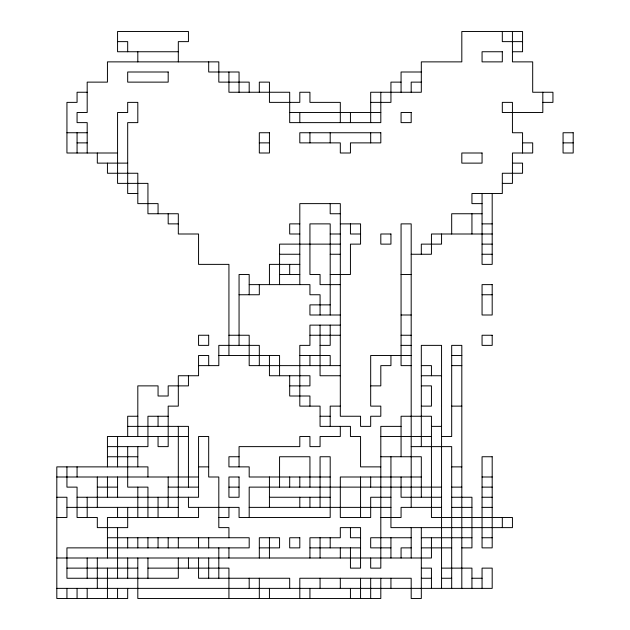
<?xml version="1.0" encoding="UTF-8"?>
<svg xmlns="http://www.w3.org/2000/svg" width="630" height="630" viewBox="0 0 630 630"><rect width="100%" height="100%" fill="white"/><g stroke="black" fill="none" stroke-linecap="round" stroke-linejoin="round"><path stroke-width="0.94" d="M117.566 41.627L127.685 41.627L127.685 51.747M522.561 41.627L502.315 41.627L502.315 31.5M178.314 51.747L117.566 51.747L117.566 31.5L188.441 31.5L188.441 41.627L178.314 41.627L178.314 61.874M512.434 51.747L522.561 51.747L522.561 31.5L461.814 31.5L461.814 61.874L421.312 61.874L421.312 92.248L370.684 92.248L370.684 122.622M421.312 72.001L401.066 72.001L401.066 92.248M401.066 82.128L390.939 82.128L390.939 102.375L370.684 102.375M421.312 82.128L411.185 82.128L411.185 92.248M87.184 92.248L77.065 92.248L77.065 102.375L66.938 102.375L66.938 153.003L117.566 153.003M542.816 102.375L552.935 102.375L552.935 92.248L532.689 92.248L532.689 61.874L512.434 61.874L512.434 31.5M289.69 112.502L380.811 112.502M66.938 132.749L87.184 132.749M77.065 142.876L87.184 142.876M259.316 142.876L269.435 142.876M522.561 142.876L532.689 142.876L532.689 153.003L512.434 153.003L512.434 183.377L502.315 183.377M563.062 142.876L573.19 142.876M127.685 163.123L97.311 163.123L97.311 153.003M512.434 163.123L522.561 163.123L522.561 173.25L502.315 173.25L502.315 193.497L471.941 193.497L471.941 203.624L482.06 203.624M137.812 193.497L127.685 193.497L127.685 122.622L137.812 122.622L137.812 102.375L127.685 102.375L127.685 112.502L117.566 112.502L117.566 183.377L147.94 183.377L147.94 213.751L178.314 213.751L178.314 233.998L198.56 233.998L198.56 264.372L228.934 264.372L228.934 355.501M340.31 213.751L330.191 213.751L330.191 203.624M482.06 213.751L451.686 213.751L451.686 233.998M178.314 223.878L168.186 223.878L168.186 213.751M299.809 223.878L289.69 223.878L289.69 233.998L299.809 233.998M340.31 223.878L360.565 223.878L360.565 244.125L350.438 244.125L350.438 274.499L330.191 274.499M482.06 223.878L492.188 223.878M330.191 233.998L340.31 233.998M360.565 233.998L350.438 233.998L350.438 223.878M492.188 233.998L431.44 233.998L431.44 254.252L411.185 254.252M340.31 244.125L279.562 244.125L279.562 284.626M482.06 244.125L492.188 244.125M279.562 254.252L299.809 254.252M330.191 254.252L340.31 254.252M482.06 254.252L492.188 254.252M299.809 264.372L269.435 264.372L269.435 284.626M279.562 274.499L299.809 274.499M401.066 274.499L411.185 274.499M249.189 284.626L309.936 284.626L309.936 294.753L320.064 294.753L320.064 315M340.31 284.626L320.064 284.626L320.064 274.499L309.936 274.499L309.936 223.878L330.191 223.878L330.191 315M239.061 294.753L259.316 294.753L259.316 284.626M482.06 294.753L492.188 294.753M330.191 304.873L309.936 304.873L309.936 315L340.31 315M401.066 315L411.185 315M340.31 325.127L309.936 325.127L309.936 345.374L299.809 345.374L299.809 406.122L320.064 406.122L320.064 426.376L350.438 426.376L350.438 436.503L360.565 436.503L360.565 466.877L380.811 466.877M228.934 335.247L249.189 335.247L249.189 365.628L340.31 365.628M309.936 335.247L340.31 335.247M401.066 335.247L411.185 335.247M320.064 345.374L330.191 345.374L330.191 325.127M401.066 345.374L411.185 345.374M218.815 355.501L279.562 355.501L279.562 375.748M299.809 355.501L330.191 355.501L330.191 365.628M411.185 355.501L370.684 355.501L370.684 406.122L380.811 406.122L380.811 416.249L370.684 416.249L370.684 426.376L360.565 426.376L360.565 416.249L340.31 416.249L340.31 203.624L299.809 203.624L299.809 284.626M451.686 355.501L461.814 355.501M198.56 365.628L218.815 365.628L218.815 345.374L259.316 345.374L259.316 365.628M411.185 365.628L401.066 365.628L401.066 223.878L411.185 223.878L411.185 507.378M421.312 365.628L431.44 365.628L431.44 375.748M451.686 365.628L461.814 365.628M340.31 375.748L320.064 375.748L320.064 325.127M421.312 375.748L441.559 375.748M289.69 385.875L309.936 385.875L309.936 375.748L269.435 375.748L269.435 355.501M370.684 385.875L380.811 385.875L380.811 365.628L390.939 365.628L390.939 355.501M421.312 385.875L431.44 385.875L431.44 406.122L421.312 406.122M340.31 406.122L330.191 406.122L330.191 426.376M451.686 406.122L461.814 406.122M137.812 416.249L127.685 416.249L127.685 436.503M168.186 416.249L147.94 416.249L147.94 446.623L107.439 446.623M320.064 416.249L330.191 416.249M127.685 426.376L188.441 426.376L188.441 487.124M401.066 426.376L380.811 426.376L380.811 568.126L370.684 568.126L370.684 557.999M431.44 426.376L441.559 426.376M188.441 436.503L107.439 436.503L107.439 466.877M380.811 436.503L431.44 436.503M441.559 436.503L451.686 436.503L451.686 345.374L461.814 345.374L461.814 588.373M411.185 446.623L451.686 446.623L451.686 588.373M107.439 456.75L137.812 456.75M239.061 456.75L228.934 456.75L228.934 466.877L249.189 466.877L249.189 476.997L330.191 476.997M380.811 456.75L421.312 456.75L421.312 497.251M198.56 466.877L208.688 466.877M451.686 466.877L461.814 466.877M56.81 476.997L198.56 476.997M421.312 476.997L340.31 476.997L340.31 517.498L370.684 517.498L370.684 497.251L390.939 497.251M482.06 476.997L492.188 476.997M97.311 487.124L117.566 487.124M168.186 487.124L198.56 487.124M228.934 487.124L239.061 487.124M441.559 487.124L249.189 487.124L249.189 517.498M451.686 487.124L461.814 487.124M482.06 487.124L492.188 487.124M56.81 497.251L66.938 497.251L66.938 517.498L56.81 517.498M77.065 497.251L198.56 497.251L198.56 436.503L208.688 436.503L208.688 476.997L218.815 476.997L218.815 527.625L228.934 527.625L228.934 537.752M269.435 497.251L330.191 497.251M441.559 497.251L401.066 497.251L401.066 476.997M451.686 497.251L471.941 497.251L471.941 547.872L461.814 547.872M482.06 497.251L492.188 497.251M66.938 507.378L178.314 507.378M249.189 507.378L390.939 507.378M441.559 507.378L401.066 507.378L401.066 517.498L380.811 517.498M451.686 507.378L471.941 507.378M482.06 507.378L492.188 507.378M218.815 517.498L228.934 517.498L228.934 507.378M107.439 537.752L249.189 537.752L249.189 547.872L66.938 547.872L66.938 578.253L178.314 578.253L178.314 557.999M360.565 537.752L350.438 537.752L350.438 527.625M411.185 537.752L370.684 537.752L370.684 547.872L390.939 547.872M421.312 537.752L471.941 537.752M482.06 537.752L492.188 537.752M259.316 547.872L279.562 547.872L279.562 537.752L259.316 537.752L259.316 557.999M309.936 547.872L360.565 547.872M411.185 547.872L401.066 547.872L401.066 557.999M421.312 547.872L451.686 547.872M56.81 557.999L431.44 557.999L431.44 537.752M66.938 568.126L137.812 568.126M147.94 568.126L228.934 568.126L228.934 598.5M421.312 568.126L431.44 568.126L431.44 588.373M441.559 568.126L471.941 568.126L471.941 588.373M421.312 578.253L431.44 578.253M441.559 578.253L451.686 578.253M471.941 578.253L482.06 578.253M56.81 588.373L492.188 588.373L492.188 568.126L482.06 568.126L482.06 588.373M542.816 92.248L542.816 112.502L502.315 112.502L502.315 102.375L512.434 102.375L512.434 132.749L522.561 132.749L522.561 153.003M502.315 517.498L502.315 527.625M492.188 193.497L492.188 264.372L482.06 264.372L482.06 193.497M471.941 213.751L471.941 233.998M441.559 233.998L441.559 244.125L421.312 244.125L421.312 254.252M441.559 588.373L441.559 345.374L421.312 345.374L421.312 446.623M421.312 527.625L421.312 598.5L411.185 598.5L411.185 578.253L299.809 578.253L299.809 598.5M411.185 527.625L411.185 557.999M401.066 456.75L401.066 416.249L431.44 416.249L431.44 517.498L512.434 517.498L512.434 527.625L390.939 527.625L390.939 456.75M390.939 537.752L390.939 557.999M390.939 578.253L390.939 588.373M380.811 92.248L380.811 122.622L289.69 122.622L289.69 92.248L228.934 92.248L228.934 72.001M380.811 578.253L380.811 598.5L137.812 598.5L137.812 557.999M370.684 132.749L370.684 142.876M370.684 476.997L370.684 487.124M370.684 578.253L370.684 598.5M360.565 476.997L360.565 517.498M360.565 578.253L360.565 598.5M350.438 112.502L350.438 122.622M350.438 547.872L350.438 568.126L360.565 568.126L360.565 527.625L340.31 527.625L340.31 537.752L309.936 537.752L309.936 557.999M350.438 588.373L350.438 598.5M340.31 122.622L340.31 102.375L309.936 102.375L309.936 92.248L299.809 92.248L299.809 102.375L269.435 102.375L269.435 82.128L259.316 82.128L259.316 92.248M340.31 426.376L340.31 436.503L320.064 436.503L320.064 446.623L309.936 446.623L309.936 436.503L299.809 436.503L299.809 446.623L239.061 446.623L239.061 466.877M340.31 547.872L340.31 557.999M340.31 578.253L340.31 588.373M330.191 132.749L330.191 142.876M330.191 537.752L330.191 547.872M320.064 507.378L320.064 456.75L330.191 456.75L330.191 517.498L239.061 517.498L239.061 507.378L188.441 507.378L188.441 497.251M320.064 537.752L320.064 557.999M320.064 578.253L320.064 588.373M309.936 132.749L309.936 142.876M309.936 355.501L309.936 365.628M309.936 406.122L309.936 396.002L289.69 396.002L289.69 375.748M309.936 487.124L309.936 456.75L279.562 456.75L279.562 487.124M309.936 497.251L309.936 507.378M309.936 588.373L309.936 598.5M299.809 112.502L299.809 122.622M299.809 476.997L299.809 487.124M299.809 497.251L299.809 507.378M289.69 264.372L289.69 274.499M289.69 476.997L289.69 487.124M289.69 588.373L289.69 578.253L198.56 578.253L198.56 557.999M269.435 476.997L269.435 507.378M269.435 537.752L269.435 557.999M269.435 588.373L269.435 598.5M259.316 578.253L259.316 598.5M249.189 92.248L249.189 82.128L218.815 82.128L218.815 61.874L107.439 61.874L107.439 82.128L87.184 82.128L87.184 112.502L77.065 112.502L77.065 122.622L87.184 122.622L87.184 153.003M249.189 294.753L249.189 274.499L239.061 274.499L239.061 345.374M249.189 578.253L249.189 588.373M239.061 92.248L239.061 72.001L208.688 72.001L208.688 61.874M228.934 547.872L228.934 557.999M218.815 547.872L218.815 578.253M208.688 365.628L208.688 355.501L198.56 355.501L198.56 375.748L178.314 375.748L178.314 406.122L168.186 406.122L168.186 446.623L158.059 446.623L158.059 436.503M208.688 537.752L208.688 547.872M208.688 557.999L208.688 578.253M198.56 507.378L198.56 517.498L107.439 517.498L107.439 557.999M198.56 537.752L198.56 547.872M188.441 375.748L188.441 385.875L168.186 385.875L168.186 396.002L158.059 396.002L158.059 385.875L137.812 385.875L137.812 436.503M188.441 557.999L188.441 568.126M178.314 426.376L178.314 517.498M178.314 537.752L178.314 547.872M168.186 476.997L168.186 507.378M168.186 537.752L168.186 547.872M158.059 213.751L158.059 203.624L137.812 203.624L137.812 173.25L107.439 173.25L107.439 163.123M158.059 416.249L158.059 426.376M158.059 497.251L158.059 517.498M158.059 537.752L158.059 547.872M147.94 476.997L147.94 466.877L56.81 466.877L56.81 598.5L127.685 598.5L127.685 588.373M147.94 517.498L147.94 487.124L127.685 487.124L127.685 446.623M147.94 537.752L147.94 547.872M147.94 557.999L147.94 578.253M137.812 51.747L137.812 61.874M137.812 446.623L137.812 466.877M137.812 487.124L137.812 517.498M137.812 537.752L137.812 547.872M127.685 507.378L127.685 527.625L97.311 527.625L97.311 517.498L77.065 517.498L77.065 487.124L66.938 487.124L66.938 466.877M127.685 537.752L127.685 547.872M127.685 557.999L127.685 578.253M117.566 436.503L117.566 466.877M117.566 476.997L117.566 497.251M117.566 507.378L117.566 517.498M117.566 527.625L117.566 578.253M117.566 588.373L117.566 598.5M107.439 476.997L107.439 497.251M107.439 568.126L107.439 598.5M97.311 476.997L97.311 507.378M97.311 557.999L97.311 588.373M87.184 497.251L87.184 517.498M87.184 557.999L87.184 578.253M87.184 588.373L87.184 598.5M77.065 132.749L77.065 153.003M77.065 466.877L77.065 476.997M77.065 588.373L77.065 598.5M66.938 588.373L66.938 598.5M502.315 51.747L482.06 51.747L482.06 61.874L502.315 61.874L502.315 51.747M168.186 72.001L127.685 72.001L127.685 82.128L168.186 82.128L168.186 72.001M411.185 112.502L401.066 112.502L401.066 122.622L411.185 122.622L411.185 112.502M269.435 132.749L259.316 132.749L259.316 153.003L269.435 153.003L269.435 132.749M380.811 132.749L299.809 132.749L299.809 142.876L340.31 142.876L340.31 153.003L350.438 153.003L350.438 142.876L380.811 142.876L380.811 132.749M573.19 132.749L563.062 132.749L563.062 153.003L573.19 153.003L573.19 132.749M482.06 153.003L461.814 153.003L461.814 163.123L482.06 163.123L482.06 153.003M390.939 233.998L380.811 233.998L380.811 244.125L390.939 244.125L390.939 233.998M492.188 284.626L482.06 284.626L482.06 315L492.188 315L492.188 284.626M208.688 335.247L198.56 335.247L198.56 345.374L208.688 345.374L208.688 335.247M492.188 335.247L482.06 335.247L482.06 345.374L492.188 345.374L492.188 335.247M492.188 456.75L482.06 456.75L482.06 547.872L492.188 547.872L492.188 456.75M239.061 476.997L228.934 476.997L228.934 497.251L239.061 497.251L239.061 476.997M299.809 537.752L289.69 537.752L289.69 547.872L299.809 547.872L299.809 537.752"/></g></svg>
